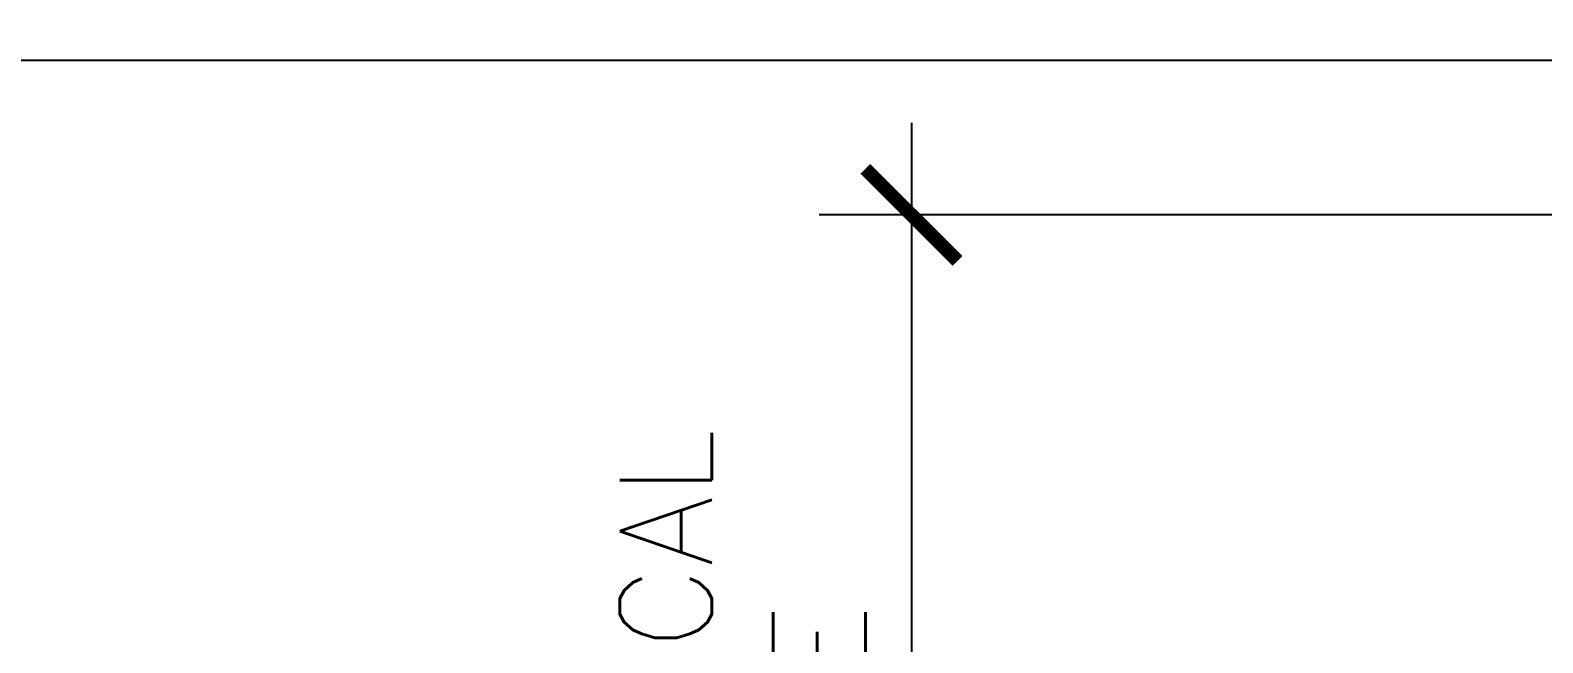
# Model space of a CAD drawing. Header units: inches. Extents: x -206 to -79, y -112 to 60.
# Drawn here: x -162.72 to -146.31, y -27.99 to -21.33 of the extents above; entities that cross this region are included whole.
import ezdxf

# ---------------------------------------------------------------- set-up
doc = ezdxf.new("R2010")
doc.units = ezdxf.units.IN
doc.header["$MEASUREMENT"] = 0
doc.layers.add('LAYER 8', color=8, linetype='Continuous')
doc.styles.add('NOTES', font='simplex.shx', dxfattribs={"height": 1})
doc.dimstyles.new('DIM-16', dxfattribs={"dimscale": 16, "dimtxt": 0.09375, "dimasz": 0.125, "dimexe": 0.1875, "dimexo": 0.0625, "dimgap": 0.0625, "dimtad": 0, "dimtih": 1, "dimtoh": 1, "dimdec": 4, "dimzin": 3, "dimdsep": 46, "dimlunit": 4, "dimtxsty": 'NOTES', "dimcen": 0.0625, "dimclrt": 4, "dimadec": 0, "dimazin": 0, "dimtfac": 1, "dimtdec": 4, "dimtofl": 0, "dimtmove": 0, "dimatfit": 3, "dimfxl": 1, "dimfrac": 2, "dimtolj": 1, "dimtzin": 0, "dimarcsym": 0})
doc.dimstyles.new('DIM-16$0', dxfattribs={"dimscale": 16, "dimtxt": 1, "dimasz": 0.0625, "dimexe": 0.0625, "dimexo": 0.0625, "dimgap": 0.03125, "dimtad": 1, "dimdec": 4, "dimzin": 3, "dimdsep": 46, "dimlunit": 4, "dimtxsty": 'NOTES', "dimblk1": 'ARCHTICK', "dimblk2": 'ARCHTICK', "dimsah": 1, "dimcen": 0.0625, "dimdle": 0.0625, "dimclrd": 256, "dimclre": 256, "dimclrt": 7, "dimadec": 0, "dimazin": 0, "dimtfac": 1, "dimtdec": 4, "dimtmove": 2, "dimatfit": 3, "dimldrblk": 'ARCHTICK', "dimfxl": 1, "dimfrac": 2, "dimtolj": 1, "dimtzin": 0, "dimarcsym": 0})

# ---------------------------------------------------------------- blocks, each defined once
blk = doc.blocks.new('_ArchTick')
at = {"color": 0, "linetype": 'ByBlock', "const_width": 0.15}
blk.add_lwpolyline([(-0.5, -0.5), (0.5, 0.5)], dxfattribs=at)
blk = doc.blocks.new('*D8')
at = {"layer": 'DEFPOINTS', "color": 0}
for p in [(-141.879, -23.336), (-153.158, -35.356), (-142.192, -35.356)]:
    blk.add_point(p, dxfattribs=at)
at = {"layer": 'LAYER 8', "lineweight": -2}
for p, q in [((-153.158, -22.336), (-153.158, -36.356)), ((-142.879, -23.336), (-154.158, -23.336)), ((-143.192, -35.356), (-154.158, -35.356))]:
    blk.add_line(p, q, dxfattribs=at)
for p, rotation in [((-153.158, -23.336), 90), ((-153.158, -35.356), 270)]:
    blk.add_blockref('_ArchTick', p, dxfattribs=dict(at, rotation=rotation))
at = {"layer": 'LAYER 8', "color": 7, "insert": (-154.991, -29.346), "char_height": 1, "attachment_point": 5, "rotation": 90, "style": 'NOTES'}
blk.add_mtext('\\A1;PER LOCAL\\PCODE', dxfattribs=at)

msp = doc.modelspace()

# ---------------------------------------------------------------- dimensions: what is measured, and where the dimension line sits
at = {"layer": 'LAYER 8'}
dim = msp.add_linear_dim(base=(-153.15767, -35.35572), p1=(-141.87927, -23.33618), p2=(-142.19177, -35.35572), angle=90, text='PER LOCAL\\PCODE', dimstyle='DIM-16$0', dxfattribs=at)
dim.commit()
dim.dimension.update_dxf_attribs({"geometry": '*D8', "text_midpoint": (-154.99101, -29.34595)})

# ---------------------------------------------------------------- leaders
msp.add_leader([(-141.87927, -21.65809), (-167.4688, -21.65809), (-175.93263, -21.65809)], dimstyle='DIM-16', dxfattribs=at)

doc.saveas('drawing.dxf')
